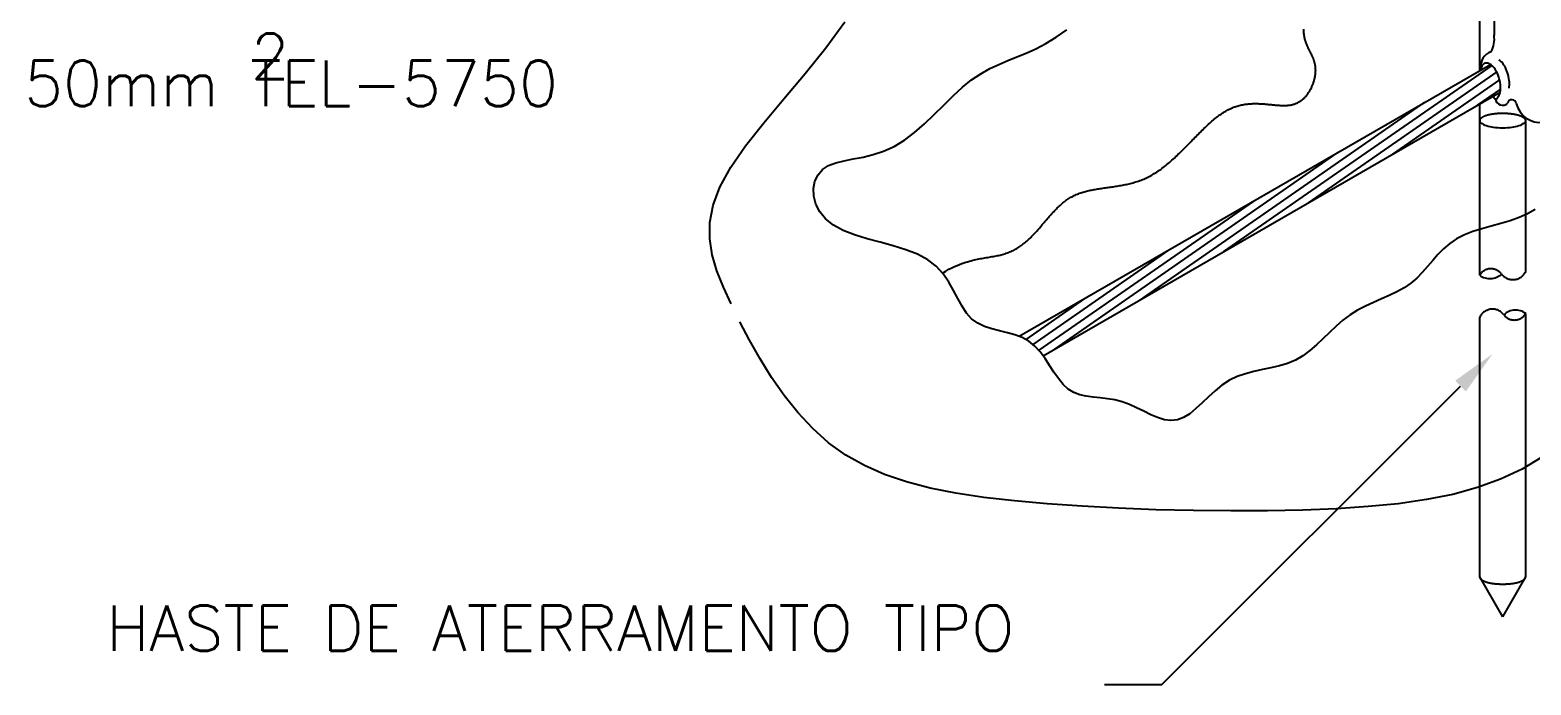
# Model space of a CAD drawing. Header units: millimetres. Extents: x -5251.1 to -5237, y -4718 to -4706.2.
# Drawn here: x -5250.35 to -5243.74, y -4713.97 to -4711.09 of the extents above; entities that cross this region are included whole.
import ezdxf
from ezdxf.enums import TextEntityAlignment as Align

# ---------------------------------------------------------------- set-up
doc = ezdxf.new("R2010")
doc.units = ezdxf.units.MM
doc.header["$LTSCALE"] = 10
doc.linetypes.add('DASHEDX2', pattern=[1.5, 1, -0.5])
doc.layers.add('Termotécnica', color=7, linetype='Continuous')
doc.styles.add('r80', font='romans.shx')

msp = doc.modelspace()

# ---------------------------------------------------------------- linework, layer by layer
at = {"layer": 'Termotécnica', "color": 2}
for p, q in [((-5243.9685, -4711.2646), (-5243.9685, -4710.9062)), ((-5243.9054, -4710.9322), (-5243.9054, -4711.1092)), ((-5243.9685, -4711.4848), (-5243.9685, -4711.4112)), ((-5245.3687, -4713.9695), (-5244.0528, -4712.6536)), ((-5245.3687, -4713.9695), (-5245.6187, -4713.9695))]:
    msp.add_line(p, q, dxfattribs=at)
at = {"layer": 'Termotécnica', "color": 3}
for p, q in [((-5245.9949, -4712.4345), (-5243.9215, -4711.2374)), ((-5245.8896, -4712.5204), (-5243.8784, -4711.3592))]:
    msp.add_line(p, q, dxfattribs=at)
at = {"layer": 'Termotécnica', "color": 1}
for p, q in [((-5243.9155, -4711.2417), (-5245.0952, -4712.0617)), ((-5243.8937, -4711.2704), (-5244.7233, -4711.847)), ((-5243.8809, -4711.3053), (-5244.3515, -4711.6323)), ((-5243.8767, -4711.3461), (-5243.9796, -4711.4176)), ((-5244.2111, -4711.4034), (-5245.4671, -4712.2764)), ((-5244.5938, -4711.6256), (-5245.839, -4712.4911)), ((-5244.9656, -4711.8403), (-5245.9089, -4712.4959)), ((-5245.3375, -4712.055), (-5245.9345, -4712.47)), ((-5245.7094, -4712.2697), (-5245.966, -4712.448))]:
    msp.add_line(p, q, dxfattribs=at)
at = {"layer": 'Termotécnica', "color": 1, "linetype": 'DASHEDX2'}
for p, q in [((-5243.9685, -4712.1655), (-5243.9685, -4711.4848)), ((-5243.766, -4712.1494), (-5243.766, -4711.4848)), ((-5243.9685, -4713.4939), (-5243.9685, -4712.3503)), ((-5243.766, -4713.4939), (-5243.766, -4712.3343)), ((-5243.8672, -4713.6696), (-5243.9685, -4713.4939)), ((-5243.8672, -4713.6696), (-5243.766, -4713.4939))]:
    msp.add_line(p, q, dxfattribs=at)
at = {"layer": 'Termotécnica', "color": 2}
for points in [[(-5247.2618, -4712.292), (-5247.296, -4712.2175), (-5247.3244, -4712.146), (-5247.3452, -4712.0758), (-5247.3562, -4712.0053), (-5247.3556, -4711.9331), (-5247.3414, -4711.8576), (-5247.3115, -4711.7772), (-5247.2641, -4711.6903), (-5247.1984, -4711.5959), (-5247.1184, -4711.4948), (-5247.0295, -4711.3884), (-5246.9369, -4711.2778), (-5246.8461, -4711.1645), (-5246.7621, -4711.0497)], [(-5243.7242, -4711.8762), (-5243.7582, -4711.8955), (-5243.7953, -4711.9118), (-5243.8349, -4711.9256), (-5243.8758, -4711.9378), (-5243.9174, -4711.9493), (-5243.9584, -4711.9609), (-5243.9982, -4711.9735), (-5244.0356, -4711.988), (-5244.0698, -4712.0052), (-5244.1002, -4712.0258), (-5244.1272, -4712.0492), (-5244.152, -4712.0745), (-5244.1752, -4712.1009), (-5244.1979, -4712.1276), (-5244.2209, -4712.1537), (-5244.2452, -4712.1784), (-5244.2717, -4712.201), (-5244.3009, -4712.2207), (-5244.3326, -4712.2382), (-5244.3661, -4712.2542), (-5244.4008, -4712.2695), (-5244.436, -4712.285), (-5244.4712, -4712.3015), (-5244.5056, -4712.3196), (-5244.5388, -4712.3403), (-5244.5702, -4712.3641), (-5244.6001, -4712.3901), (-5244.6292, -4712.4175), (-5244.6579, -4712.4452), (-5244.6867, -4712.4722), (-5244.7162, -4712.4975), (-5244.7468, -4712.5201), (-5244.7792, -4712.539), (-5244.8136, -4712.5535), (-5244.8497, -4712.5646), (-5244.8869, -4712.5734), (-5244.9246, -4712.5813), (-5244.9624, -4712.5894), (-5244.9995, -4712.5991), (-5245.0356, -4712.6115), (-5245.07, -4712.628), (-5245.1024, -4712.6492), (-5245.1329, -4712.6741), (-5245.1619, -4712.7008), (-5245.1899, -4712.7277), (-5245.2171, -4712.753), (-5245.2441, -4712.7752), (-5245.2711, -4712.7924), (-5245.2986, -4712.8029), (-5245.3268, -4712.8057), (-5245.3558, -4712.8017), (-5245.3855, -4712.7925), (-5245.4158, -4712.7796), (-5245.4467, -4712.7646), (-5245.478, -4712.7491), (-5245.5098, -4712.7347), (-5245.5419, -4712.7229), (-5245.5743, -4712.7147), (-5245.6066, -4712.7095), (-5245.6385, -4712.7058), (-5245.6696, -4712.7025), (-5245.6996, -4712.6982), (-5245.7281, -4712.6916), (-5245.7548, -4712.6815), (-5245.7794, -4712.6665), (-5245.8016, -4712.6459), (-5245.8221, -4712.6207), (-5245.8417, -4712.5923), (-5245.861, -4712.5624), (-5245.8809, -4712.5322), (-5245.9021, -4712.5035), (-5245.9254, -4712.4776), (-5245.9515, -4712.456), (-5245.981, -4712.4397), (-5246.0131, -4712.4278), (-5246.0467, -4712.4185), (-5246.081, -4712.4104), (-5246.1148, -4712.4019), (-5246.1473, -4712.3913), (-5246.1773, -4712.3773), (-5246.2038, -4712.3581), (-5246.2263, -4712.3328), (-5246.246, -4712.3023), (-5246.2646, -4712.2683), (-5246.2836, -4712.2321), (-5246.3046, -4712.1954), (-5246.3294, -4712.1596), (-5246.3596, -4712.1264), (-5246.3967, -4712.0972), (-5246.4418, -4712.073), (-5246.4934, -4712.0531), (-5246.5491, -4712.036), (-5246.6067, -4712.0204), (-5246.6641, -4712.005), (-5246.7189, -4711.9883), (-5246.7691, -4711.9691), (-5246.8122, -4711.9459), (-5246.8467, -4711.918), (-5246.8722, -4711.8862), (-5246.8893, -4711.8522), (-5246.8983, -4711.8173), (-5246.8995, -4711.7832), (-5246.8932, -4711.7512), (-5246.8798, -4711.7229), (-5246.8597, -4711.6998), (-5246.8333, -4711.6828), (-5246.8014, -4711.6707), (-5246.7649, -4711.6616), (-5246.7247, -4711.6538), (-5246.6817, -4711.6455), (-5246.6368, -4711.6347), (-5246.591, -4711.6199), (-5246.5451, -4711.599), (-5246.4999, -4711.5709), (-5246.4555, -4711.5368), (-5246.4118, -4711.4985), (-5246.3689, -4711.4577), (-5246.3267, -4711.4163), (-5246.2851, -4711.3759), (-5246.2442, -4711.3383), (-5246.2038, -4711.3054), (-5246.164, -4711.2783), (-5246.1244, -4711.2562), (-5246.0848, -4711.2375), (-5246.045, -4711.2209), (-5246.0046, -4711.2048), (-5245.9634, -4711.1878), (-5245.9211, -4711.1684), (-5245.8773, -4711.1453), (-5245.832, -4711.1173), (-5245.7852, -4711.0856)], [(-5246.3327, -4712.156), (-5246.3179, -4712.1472), (-5246.304, -4712.1396), (-5246.2912, -4712.133), (-5246.2792, -4712.1274), (-5246.268, -4712.1225), (-5246.2575, -4712.1183), (-5246.2477, -4712.1146), (-5246.2385, -4712.1114), (-5246.2298, -4712.1086), (-5246.2216, -4712.106), (-5246.2137, -4712.1038), (-5246.2062, -4712.1017), (-5246.1989, -4712.0999), (-5246.1919, -4712.0982), (-5246.1851, -4712.0967), (-5246.1783, -4712.0952), (-5246.1717, -4712.0939), (-5246.165, -4712.0926), (-5246.1585, -4712.0914), (-5246.152, -4712.0902), (-5246.1456, -4712.0891), (-5246.1392, -4712.088), (-5246.1329, -4712.0869), (-5246.1266, -4712.0858), (-5246.1204, -4712.0848), (-5246.1143, -4712.0837), (-5246.1082, -4712.0826), (-5246.1022, -4712.0815), (-5246.0963, -4712.0804), (-5246.0904, -4712.0792), (-5246.0846, -4712.078), (-5246.0788, -4712.0767), (-5246.0732, -4712.0753), (-5246.0676, -4712.0739), (-5246.062, -4712.0723), (-5246.0566, -4712.0707), (-5246.0512, -4712.069), (-5246.0458, -4712.0672), (-5246.0406, -4712.0653), (-5246.0354, -4712.0632), (-5246.0303, -4712.061), (-5246.0252, -4712.0587), (-5246.0202, -4712.0563), (-5246.0153, -4712.0538), (-5246.0104, -4712.0511), (-5246.0057, -4712.0484), (-5246.0009, -4712.0455), (-5245.9963, -4712.0425), (-5245.9916, -4712.0394), (-5245.9871, -4712.0362), (-5245.9826, -4712.0328), (-5245.9781, -4712.0294), (-5245.9737, -4712.0259), (-5245.9694, -4712.0223), (-5245.965, -4712.0187), (-5245.9608, -4712.0149), (-5245.9565, -4712.0111), (-5245.9524, -4712.0072), (-5245.9482, -4712.0032), (-5245.9441, -4711.9992), (-5245.94, -4711.9951), (-5245.936, -4711.9909), (-5245.9319, -4711.9867), (-5245.9279, -4711.9825), (-5245.924, -4711.9782), (-5245.92, -4711.9738), (-5245.9161, -4711.9695), (-5245.9122, -4711.9651), (-5245.9083, -4711.9607), (-5245.9044, -4711.9562), (-5245.9006, -4711.9518), (-5245.8967, -4711.9473), (-5245.8929, -4711.9428), (-5245.889, -4711.9384), (-5245.8852, -4711.9339), (-5245.8814, -4711.9294), (-5245.8775, -4711.9249), (-5245.8737, -4711.9205), (-5245.8699, -4711.916), (-5245.866, -4711.9116), (-5245.8622, -4711.9072), (-5245.8583, -4711.9029), (-5245.8545, -4711.8985), (-5245.8506, -4711.8942), (-5245.8467, -4711.89), (-5245.8428, -4711.8858), (-5245.8388, -4711.8816), (-5245.8349, -4711.8775), (-5245.8309, -4711.8735), (-5245.8269, -4711.8695), (-5245.8228, -4711.8656), (-5245.8188, -4711.8617), (-5245.8147, -4711.858), (-5245.8105, -4711.8543), (-5245.8064, -4711.8507), (-5245.8022, -4711.8472), (-5245.7979, -4711.8437), (-5245.7936, -4711.8404), (-5245.7893, -4711.8372), (-5245.7849, -4711.8341), (-5245.7805, -4711.831), (-5245.776, -4711.8281), (-5245.7715, -4711.8253), (-5245.767, -4711.8226), (-5245.7623, -4711.82), (-5245.7577, -4711.8176), (-5245.7529, -4711.8152), (-5245.7482, -4711.8129), (-5245.7433, -4711.8108), (-5245.7385, -4711.8087), (-5245.7335, -4711.8068), (-5245.7286, -4711.8049), (-5245.7236, -4711.8031), (-5245.7185, -4711.8015), (-5245.7134, -4711.7999), (-5245.7083, -4711.7984), (-5245.7031, -4711.7969), (-5245.6978, -4711.7955), (-5245.6926, -4711.7942), (-5245.6873, -4711.793), (-5245.6819, -4711.7918), (-5245.6765, -4711.7907), (-5245.6711, -4711.7896), (-5245.6657, -4711.7886), (-5245.6602, -4711.7876), (-5245.6547, -4711.7867), (-5245.6491, -4711.7857), (-5245.6436, -4711.7848), (-5245.638, -4711.784), (-5245.6324, -4711.7831), (-5245.6267, -4711.7823), (-5245.621, -4711.7815), (-5245.6153, -4711.7807), (-5245.6096, -4711.7799), (-5245.6039, -4711.7791), (-5245.5981, -4711.7783), (-5245.5924, -4711.7775), (-5245.5866, -4711.7767), (-5245.5808, -4711.7758), (-5245.575, -4711.7749), (-5245.5692, -4711.774), (-5245.5633, -4711.7731), (-5245.5575, -4711.7722), (-5245.5516, -4711.7712), (-5245.5457, -4711.7701), (-5245.5399, -4711.7691), (-5245.534, -4711.7679), (-5245.5281, -4711.7667), (-5245.5222, -4711.7655), (-5245.5164, -4711.7642), (-5245.5105, -4711.7628), (-5245.5046, -4711.7614), (-5245.4987, -4711.7598), (-5245.4928, -4711.7582), (-5245.487, -4711.7565), (-5245.4811, -4711.7548), (-5245.4752, -4711.7529), (-5245.4694, -4711.7509), (-5245.4635, -4711.7488), (-5245.4577, -4711.7467), (-5245.4519, -4711.7444), (-5245.4461, -4711.742), (-5245.4403, -4711.7395), (-5245.4345, -4711.7368), (-5245.4287, -4711.7341), (-5245.423, -4711.7312), (-5245.4173, -4711.7282), (-5245.4116, -4711.7251), (-5245.4059, -4711.7218), (-5245.4002, -4711.7184), (-5245.3946, -4711.7149), (-5245.3889, -4711.7113), (-5245.3833, -4711.7075), (-5245.3777, -4711.7037), (-5245.3721, -4711.6997), (-5245.3666, -4711.6956), (-5245.3611, -4711.6914), (-5245.3555, -4711.6871), (-5245.35, -4711.6827), (-5245.3446, -4711.6783), (-5245.3391, -4711.6737), (-5245.3337, -4711.669), (-5245.3282, -4711.6643), (-5245.3228, -4711.6595), (-5245.3174, -4711.6546), (-5245.312, -4711.6497), (-5245.3067, -4711.6447), (-5245.3013, -4711.6397), (-5245.296, -4711.6346), (-5245.2907, -4711.6295), (-5245.2854, -4711.6243), (-5245.2801, -4711.6191), (-5245.2748, -4711.6139), (-5245.2695, -4711.6086), (-5245.2643, -4711.6033), (-5245.259, -4711.5981), (-5245.2538, -4711.5927), (-5245.2486, -4711.5874), (-5245.2434, -4711.5821), (-5245.2382, -4711.5768), (-5245.233, -4711.5715), (-5245.2279, -4711.5663), (-5245.2227, -4711.561), (-5245.2176, -4711.5557), (-5245.2124, -4711.5505), (-5245.2073, -4711.5454), (-5245.2022, -4711.5402), (-5245.197, -4711.5351), (-5245.1919, -4711.53), (-5245.1868, -4711.525), (-5245.1818, -4711.5201), (-5245.1767, -4711.5152), (-5245.1716, -4711.5104), (-5245.1665, -4711.5056), (-5245.1615, -4711.501), (-5245.1564, -4711.4964), (-5245.1513, -4711.4919), (-5245.1463, -4711.4874), (-5245.1413, -4711.4831), (-5245.1362, -4711.4789), (-5245.1312, -4711.4748), (-5245.1262, -4711.4707), (-5245.1211, -4711.4668), (-5245.1161, -4711.4631), (-5245.1111, -4711.4594), (-5245.1061, -4711.4559), (-5245.101, -4711.4524), (-5245.096, -4711.4492), (-5245.091, -4711.446), (-5245.086, -4711.443), (-5245.081, -4711.4402), (-5245.076, -4711.4375), (-5245.071, -4711.4349), (-5245.066, -4711.4325), (-5245.061, -4711.4302), (-5245.056, -4711.4281), (-5245.051, -4711.4261), (-5245.046, -4711.4242), (-5245.041, -4711.4225), (-5245.036, -4711.4209), (-5245.0311, -4711.4194), (-5245.0261, -4711.4181), (-5245.0212, -4711.4169), (-5245.0162, -4711.4158), (-5245.0113, -4711.4148), (-5245.0064, -4711.4139), (-5245.0014, -4711.4131), (-5244.9965, -4711.4124), (-5244.9916, -4711.4118), (-5244.9868, -4711.4113), (-5244.9819, -4711.4109), (-5244.9771, -4711.4105), (-5244.9722, -4711.4103), (-5244.9674, -4711.4101), (-5244.9626, -4711.4099), (-5244.9579, -4711.4099), (-5244.9531, -4711.4099), (-5244.9484, -4711.41), (-5244.9437, -4711.4101), (-5244.939, -4711.4103), (-5244.9343, -4711.4105), (-5244.9297, -4711.4107), (-5244.925, -4711.411), (-5244.9204, -4711.4113), (-5244.9159, -4711.4117), (-5244.9113, -4711.4121), (-5244.9068, -4711.4125), (-5244.9023, -4711.4129), (-5244.8979, -4711.4133), (-5244.8934, -4711.4137), (-5244.889, -4711.4142), (-5244.8847, -4711.4146), (-5244.8803, -4711.415), (-5244.8761, -4711.4154), (-5244.8718, -4711.4159), (-5244.8676, -4711.4162), (-5244.8634, -4711.4166), (-5244.8592, -4711.417), (-5244.8551, -4711.4173), (-5244.851, -4711.4175), (-5244.847, -4711.4178), (-5244.843, -4711.418), (-5244.839, -4711.4181), (-5244.8351, -4711.4182), (-5244.8312, -4711.4183), (-5244.8274, -4711.4183), (-5244.8236, -4711.4182), (-5244.8198, -4711.4181), (-5244.8161, -4711.4178), (-5244.8125, -4711.4176), (-5244.8089, -4711.4172), (-5244.8053, -4711.4167), (-5244.8018, -4711.4162), (-5244.7984, -4711.4156), (-5244.795, -4711.4149), (-5244.7916, -4711.4141), (-5244.7883, -4711.4132), (-5244.785, -4711.4122), (-5244.7818, -4711.4111), (-5244.7787, -4711.41), (-5244.7756, -4711.4087), (-5244.7725, -4711.4074), (-5244.7695, -4711.4059), (-5244.7666, -4711.4044), (-5244.7637, -4711.4028), (-5244.7609, -4711.4011), (-5244.7581, -4711.3993), (-5244.7554, -4711.3975), (-5244.7527, -4711.3955), (-5244.7501, -4711.3935), (-5244.7475, -4711.3914), (-5244.745, -4711.3893), (-5244.7425, -4711.3871), (-5244.7401, -4711.3848), (-5244.7378, -4711.3825), (-5244.7355, -4711.38), (-5244.7332, -4711.3776), (-5244.731, -4711.3751), (-5244.7289, -4711.3725), (-5244.7268, -4711.3699), (-5244.7248, -4711.3672), (-5244.7229, -4711.3645), (-5244.721, -4711.3617), (-5244.7191, -4711.3589), (-5244.7173, -4711.3561), (-5244.7156, -4711.3532), (-5244.7139, -4711.3503), (-5244.7123, -4711.3473), (-5244.7107, -4711.3444), (-5244.7092, -4711.3413), (-5244.7077, -4711.3383), (-5244.7063, -4711.3353), (-5244.705, -4711.3322), (-5244.7037, -4711.3291), (-5244.7025, -4711.326), (-5244.7013, -4711.3228), (-5244.7002, -4711.3197), (-5244.6991, -4711.3166), (-5244.6981, -4711.3134), (-5244.6972, -4711.3102), (-5244.6963, -4711.3071), (-5244.6955, -4711.3039), (-5244.6947, -4711.3008), (-5244.694, -4711.2976), (-5244.6934, -4711.2944), (-5244.6928, -4711.2913), (-5244.6922, -4711.2882), (-5244.6918, -4711.2851), (-5244.6914, -4711.2819), (-5244.691, -4711.2789), (-5244.6907, -4711.2758), (-5244.6905, -4711.2728), (-5244.6903, -4711.2697), (-5244.6902, -4711.2668), (-5244.6901, -4711.2638), (-5244.6902, -4711.2609), (-5244.6902, -4711.258), (-5244.6903, -4711.2551), (-5244.6905, -4711.2523), (-5244.6908, -4711.2495), (-5244.6911, -4711.2467), (-5244.6914, -4711.244), (-5244.6918, -4711.2413), (-5244.6923, -4711.2386), (-5244.6928, -4711.236), (-5244.6933, -4711.2334), (-5244.694, -4711.2309), (-5244.6946, -4711.2284), (-5244.6953, -4711.2259), (-5244.6961, -4711.2234), (-5244.6968, -4711.2209), (-5244.6977, -4711.2185), (-5244.6985, -4711.2161), (-5244.6994, -4711.2137), (-5244.7003, -4711.2114), (-5244.7013, -4711.209), (-5244.7023, -4711.2067), (-5244.7033, -4711.2044), (-5244.7043, -4711.2021), (-5244.7054, -4711.1998), (-5244.7065, -4711.1975), (-5244.7075, -4711.1952), (-5244.7087, -4711.1929), (-5244.7098, -4711.1906), (-5244.7109, -4711.1883), (-5244.7121, -4711.186), (-5244.7132, -4711.1838), (-5244.7144, -4711.1815), (-5244.7155, -4711.1791), (-5244.7167, -4711.1768), (-5244.7179, -4711.1745), (-5244.719, -4711.1722), (-5244.7202, -4711.1698), (-5244.7213, -4711.1674), (-5244.7225, -4711.165), (-5244.7236, -4711.1626), (-5244.7247, -4711.1602), (-5244.7258, -4711.1577), (-5244.7269, -4711.1553), (-5244.728, -4711.1527), (-5244.7291, -4711.1502), (-5244.7301, -4711.1476), (-5244.7311, -4711.145), (-5244.7321, -4711.1424), (-5244.733, -4711.1397), (-5244.7339, -4711.137), (-5244.7348, -4711.1342), (-5244.7357, -4711.1314), (-5244.7365, -4711.1286), (-5244.7372, -4711.1257), (-5244.738, -4711.1227), (-5244.7387, -4711.1197), (-5244.7393, -4711.1167), (-5244.7399, -4711.1136), (-5244.7404, -4711.1104), (-5244.7409, -4711.1072), (-5244.7414, -4711.1039), (-5244.7418, -4711.1006), (-5244.7421, -4711.0972), (-5244.7424, -4711.0938), (-5244.7426, -4711.0902), (-5244.7428, -4711.0867), (-5244.7428, -4711.083)], [(-5243.6947, -4712.9662), (-5243.782, -4713.0192), (-5243.8762, -4713.0638), (-5243.9776, -4713.1006), (-5244.0864, -4713.1303), (-5244.2028, -4713.1536), (-5244.3268, -4713.1714), (-5244.4586, -4713.1844), (-5244.5983, -4713.1934), (-5244.7461, -4713.1992), (-5244.9017, -4713.2024), (-5245.0631, -4713.2033), (-5245.2278, -4713.2017), (-5245.3934, -4713.1977), (-5245.5574, -4713.1915), (-5245.7175, -4713.1829), (-5245.8711, -4713.172), (-5246.0158, -4713.1589), (-5246.1497, -4713.1435), (-5246.2731, -4713.125), (-5246.3866, -4713.1026), (-5246.491, -4713.0754), (-5246.5871, -4713.0428), (-5246.6757, -4713.0037), (-5246.7574, -4712.9574), (-5246.833, -4712.9031), (-5246.9032, -4712.8403), (-5246.9683, -4712.7703), (-5247.0284, -4712.6948), (-5247.0838, -4712.6153), (-5247.1346, -4712.5336), (-5247.1811, -4712.4514), (-5247.2234, -4712.3703)]]:
    msp.add_lwpolyline(points, dxfattribs=at)
at = {"layer": 'Termotécnica', "color": 1, "linetype": 'DASHEDX2'}
for points in [[(-5243.9685, -4711.4848, -0.236645), (-5243.9638, -4711.4753, -0.085557), (-5243.9388, -4711.4627, -0.043156), (-5243.9088, -4711.4561, -0.031861), (-5243.8672, -4711.4535, -0.031861), (-5243.8257, -4711.4561, -0.043156), (-5243.7956, -4711.4627, -0.085557), (-5243.7707, -4711.4753, -0.236645), (-5243.766, -4711.4848)], [(-5243.9685, -4713.4939, 0.236645), (-5243.9638, -4713.5034, 0.085557), (-5243.9388, -4713.5161, 0.043156), (-5243.9088, -4713.5226, 0.031861), (-5243.8672, -4713.5252, 0.031861), (-5243.8257, -4713.5226, 0.043156), (-5243.7956, -4713.5161, 0.085557), (-5243.7707, -4713.5034, 0.236645), (-5243.766, -4713.4939, 0.236645)]]:
    msp.add_lwpolyline(points, format="xyb", dxfattribs=at)
at = {"layer": 'Termotécnica', "color": 2}
msp.add_lwpolyline([(-5243.9685, -4711.4848, 0.236645), (-5243.9638, -4711.4943, 0.085557), (-5243.9388, -4711.5069, 0.043156), (-5243.9088, -4711.5135, 0.031861), (-5243.8672, -4711.5161, 0.031861), (-5243.8257, -4711.5135, 0.043156), (-5243.7956, -4711.5069, 0.085557), (-5243.7707, -4711.4943, 0.236645), (-5243.766, -4711.4848)], format="xyb", dxfattribs=at)
for centre, radius, start, end in [((-5244.0106, -4711.1278), 0.1068, 329.42032, 9.99895), ((-5243.9004, -4711.2418), 0.0625, 106.98002, 191.05834), ((-5243.9379, -4711.2539), 0.0223, 105.11082, 144.41857), ((-5243.9379, -4711.2539), 0.0223, 65.80307, 105.11082), ((-5243.953, -4711.2875), 0.0592, 41.94706, 65.80307), ((-5243.9844, -4711.3156), 0.1013, 26.94663, 41.94706), ((-5243.914, -4711.2694), 0.0592, 41.94706, 59.33615), ((-5243.9454, -4711.2975), 0.1013, 26.94663, 41.94706), ((-5243.9998, -4711.3252), 0.1623, 15.11082, 26.94663), ((-5244.0388, -4711.3433), 0.1623, 15.11082, 26.94663), ((-5244.0388, -4711.3433), 0.1623, 3.27501, 15.11082), ((-5243.9998, -4711.3252), 0.1623, 3.27501, 15.11082), ((-5243.9388, -4711.3217), 0.1013, 348.8072, 3.27501), ((-5243.8977, -4711.3789), 0.01, 177.01991, 336.99486), ((-5243.8678, -4711.3855), 0.0319, 185.97721, 315.33502), ((-5243.9366, -4711.3484), 0.0592, 324.41857, 348.27458), ((-5243.9778, -4711.3398), 0.1013, 348.27458, 3.27501), ((-5243.7017, -4711.3842), 0.1088, 193.61657, 0.70942), ((-5243.8264, -4711.4119), 0.0191, 6.23061, 168.19116)]:
    msp.add_arc(centre, radius, start, end, dxfattribs=at)
at = {"layer": 'Termotécnica', "color": 3}
msp.add_arc((-5243.908, -4711.2753), 0.0592, 144.41857, 162.60956, dxfattribs=at)
at = {"layer": 'Termotécnica', "color": 1, "linetype": 'DASHEDX2'}
for centre, radius, start, end in [((-5243.9186, -4712.1952), 0.0581, 37.13817, 149.23764), ((-5243.9235, -4712.1066), 0.0741, 232.63443, 313.74139), ((-5243.8224, -4712.1223), 0.0626, 217.13817, 334.37216), ((-5243.9121, -4712.3774), 0.0626, 37.13817, 154.37216), ((-5243.8109, -4712.3932), 0.0741, 52.63443, 133.74139), ((-5243.8159, -4712.3046), 0.0581, 217.13817, 329.23764)]:
    msp.add_arc(centre, radius, start, end, dxfattribs=at)
at = {"layer": 'Termotécnica', "color": 2}
msp.add_solid([(-5244.0291, -4712.6771), (-5244.0764, -4712.6301), (-5243.9116, -4712.5117)], dxfattribs=at)

# ---------------------------------------------------------------- texts
at = {"layer": 'Termotécnica', "color": 2, "style": 'r80'}
for s, p in [('2', (-5249.3761, -4711.2017)), (' 50mm TEL-5750', (-5250.5098, -4711.3206)), ('HASTE DE ATERRAMENTO TIPO ', (-5250.0103, -4713.7191))]:
    msp.add_text(s, height=0.2, dxfattribs=at).set_placement(p, align=Align.MIDDLE_LEFT)

doc.saveas('drawing.dxf')
